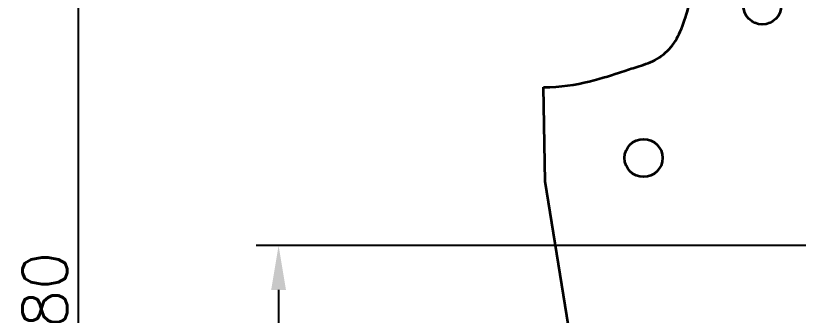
# Model space of a CAD drawing. Header units: millimetres. Extents: x 3171 to 3496, y 686 to 979.
# Drawn here: x 3204.9 to 3270.8, y 849.2 to 874.4 of the extents above; entities that cross this region are included whole.
import ezdxf

# ---------------------------------------------------------------- set-up
doc = ezdxf.new("R2010")
doc.units = ezdxf.units.MM
doc.header["$LTSCALE"] = 0.5
doc.layers.add('尺寸线', color=3, linetype='Continuous', lineweight=13)
doc.layers.add('粗实线', color=7, linetype='Continuous', lineweight=35)
doc.styles.add('数字和字母', font='romans.shx')
doc.dimstyles.new('轮趣标注1比1', dxfattribs={"dimscale": 1.5, "dimtxt": 2.5, "dimasz": 2.5, "dimexe": 1.25, "dimexo": 0.5, "dimtad": 1, "dimdec": 1, "dimdsep": 46, "dimtxsty": '数字和字母', "dimcen": 2.5, "dimadec": 0, "dimazin": 2, "dimtfac": 1, "dimtmove": 0, "dimatfit": 3, "dimfxl": 1, "dimtolj": 1, "dimarcsym": 0})

# ---------------------------------------------------------------- blocks, each defined once
blk = doc.blocks.new('*D41')
at = {"layer": 'Defpoints', "color": 0}
for p in [(3279.574, 939.708), (3210.201, 759.708), (3270.337, 759.708)]:
    blk.add_point(p, dxfattribs=at)
at = {"layer": '尺寸线', "color": 0, "lineweight": -2}
for p, q in [((3278.824, 939.708), (3208.326, 939.708)), ((3210.201, 935.958), (3210.201, 763.458)), ((3269.587, 759.708), (3208.326, 759.708))]:
    blk.add_line(p, q, dxfattribs=at)
at = {"layer": '尺寸线', "color": 0}
for points in [[(3210.826, 935.958), (3209.576, 935.958), (3210.201, 939.708)], [(3209.576, 763.458), (3210.826, 763.458), (3210.201, 759.708)]]:
    blk.add_solid(points, dxfattribs=at)
at = {"layer": '尺寸线', "color": 0, "insert": (3207.388, 849.708), "char_height": 3.75, "attachment_point": 5, "rotation": 90, "style": '数字和字母'}
blk.add_mtext('\\A1;180', dxfattribs=at)
blk = doc.blocks.new('*D43')
at = {"layer": 'Defpoints', "color": 0}
for p in [(3278.635, 855.063), (3227.069, 804.996), (3273.664, 804.996)]:
    blk.add_point(p, dxfattribs=at)
at = {"layer": '尺寸线', "color": 0, "lineweight": -2}
for p, q in [((3277.885, 855.063), (3225.194, 855.063)), ((3227.069, 851.313), (3227.069, 808.746)), ((3272.914, 804.996), (3225.194, 804.996))]:
    blk.add_line(p, q, dxfattribs=at)
at = {"layer": '尺寸线', "color": 0}
for points in [[(3227.694, 851.313), (3226.444, 851.313), (3227.069, 855.063)], [(3226.444, 808.746), (3227.694, 808.746), (3227.069, 804.996)]]:
    blk.add_solid(points, dxfattribs=at)
at = {"layer": '尺寸线', "color": 0, "insert": (3224.256, 830.03), "char_height": 3.75, "attachment_point": 5, "rotation": 90, "style": '数字和字母'}
blk.add_mtext('\\A1;50.1', dxfattribs=at)

msp = doc.modelspace()

# ---------------------------------------------------------------- linework, layer by layer
at = {"layer": '粗实线'}
for p, q in [((3249.506, 860.444), (3249.39, 868.405)), ((3257.817, 809.15), (3249.506, 860.444))]:
    msp.add_line(p, q, dxfattribs=at)
for centre in [(3267.804, 875.294), (3257.804, 862.435)]:
    msp.add_circle(centre, 1.6, dxfattribs=at)
msp.add_open_spline([(3249.39, 868.405), (3252.203, 868.4), (3255.5, 869.581), (3257.128, 870.083), (3258.863, 870.618), (3260.228, 871.747), (3261.028, 873.283), (3261.707, 875.349), (3262.039, 877.582), (3262.184, 879.786), (3262.114, 881.295), (3261.99, 882.71), (3261.867, 883.594), (3261.761, 884.072)], degree=3, knots=[0, 0, 0, 0, 0.203751, 0.278462, 0.34961, 0.425604, 0.504887, 0.588475, 0.675992, 0.758686, 0.831505, 0.893564, 1, 1, 1, 1], dxfattribs=at)

# ---------------------------------------------------------------- dimensions: what is measured, and where the dimension line sits
at = {"layer": '尺寸线'}
for base, p1, p2, picture, middle in [((3210.201, 759.708), (3279.574, 939.708), (3270.337, 759.708), '*D41', (3207.388, 849.708)), ((3227.069, 804.996), (3278.635, 855.063), (3273.664, 804.996), '*D43', (3224.256, 830.03))]:
    dim = msp.add_linear_dim(base=base, p1=p1, p2=p2, angle=90, dimstyle='轮趣标注1比1', dxfattribs=at)
    dim.commit()
    dim.dimension.update_dxf_attribs({"geometry": picture, "text_midpoint": middle})

doc.saveas('drawing.dxf')
